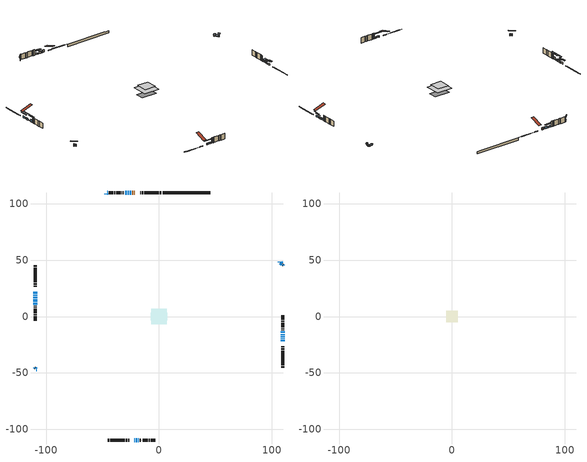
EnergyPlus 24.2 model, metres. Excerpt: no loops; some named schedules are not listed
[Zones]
conditioned space
 floor outside (Floor1 construction): -0.46,-0.46 -0.46,0.46 0.46,0.46 0.46,-0.46 z0.46
 floor outside (Floor2 construction): -0.95,-0.95 -0.95,0.95 0.95,0.95 0.95,-0.95 z0.46
 floor adiabatic (AdiabaticFloorConstruction): -7.05,-7.05 -7.05,7.05 7.05,7.05 7.05,-7.05 z2.9
 floor foundation (Slab1 construction): -7.16,-3.43 -7.16,3.43 7.16,3.43 7.16,-3.43 z-1.83
 wall outside (RimJoist1 construction): 2.21,109.85 0.61,109.85 / -45.5,-109.85 -43.9,-109.85 / -109.85,45.5 -109.85,43.9 / 109.85,-45.5 109.85,-43.9 z0.46:0.76
 wall outside (RimJoist2 construction): -0.32,109.85 -13.13,109.85 / -42.97,-109.85 -30.17,-109.85 / -109.85,42.97 -109.85,30.17 / 109.85,-42.97 109.85,-30.17 z0.46:0.76
 wall outside (RimJoist3 construction): -14.06,109.85 -15.08,109.85 / -29.24,-109.85 -28.21,-109.85 / -109.85,29.24 -109.85,28.21 / 109.85,-29.24 109.85,-28.21 z0.46:0.76
 wall outside (RimJoist4 construction): -16.01,109.85 -16.81,109.85 / -27.28,-109.85 -26.48,-109.85 / -109.85,27.28 -109.85,26.48 / 109.85,-27.28 109.85,-26.48 z0.46:0.76
 wall outside (AdiabaticWallConstruction 1): -21.29,109.85 -22.08,109.85 / -23,109.85 -23.86,109.85 z0.46:2.49
 wall outside (AdiabaticWallConstruction): 109.85,45.5 109.49,45.86 z0.46:2.16; -109.85,-45.5 -109.46,-45.9 / -46.55,108.8 -46.95,108.4 z0.46:2.37; -22.01,-109.85 -21.45,-109.85 / -45.5,109.85 -45.9,109.46 / -108.8,-46.55 -108.4,-46.95 / -109.85,17.41 -109.85,16.19 z0.46:1.83; -20.52,-109.85 -19.4,-109.85 / -109.85,22.01 -109.85,20.18 / -24.78,109.85 -26,109.85 / -28.77,109.85 -30.1,109.85 z0.46:1.98; 109.85,-22.01 109.85,-20.64 / 109.85,-18.38 109.85,-17.36 / 109.85,-16.43 109.85,-15.51 z0.46:1.68; 109.85,-19.71 109.85,-19.3 z0.46:0.87; -18.48,-109.85 -17.92,-109.85 / -109.85,19.25 -109.85,18.34 / 107.16,48.2 106.76,48.59 / -26.93,109.85 -27.85,109.85 z0.46:1.38; -109.85,15.26 -109.85,12.97 z0.46:0.97; 108.84,46.52 107.81,47.54 z0.46:0.71; 109.85,-14.59 109.85,-13.21 z0.46:2.04; -109.85,12.05 -109.85,10.62 z0.46:2.72
 wall outside (Wall1 construction): -31.02,109.85 -31.71,109.85 / -16.99,-109.85 -16.3,-109.85 / -109.85,9.69 -109.85,9.01 / 109.85,-12.28 109.85,-11.59 z0.46:5.34
 wall outside (Wall2 construction): -32.64,109.85 -32.87,109.85 / -15.37,-109.85 -15.15,-109.85 / -109.85,8.08 -109.85,7.85 / 109.85,-10.67 109.85,-10.44 z0.46:5.34
 wall outside (Wall3 construction): -33.8,109.85 -37.92,109.85 / -14.22,-109.85 -10.1,-109.85 / -109.85,6.92 -109.85,2.8 / 109.85,-9.51 109.85,-5.39 z0.46:5.34
 wall outside (Wall4 construction): -38.85,109.85 -39.7,109.85 / -9.17,-109.85 -8.31,-109.85 / -109.85,1.87 -109.85,1.02 / 109.85,-4.46 109.85,-3.61 z0.46:5.34
 wall outside (Wall5 construction): -40.63,109.85 -44.57,109.85 / -7.39,-109.85 -3.44,-109.85 / -109.85,0.09 -109.85,-3.85 / 109.85,-2.68 109.85,1.27 z0.46:5.34
 wall foundation (FoundationWall1 construction): 3.13,109.85,-1.83 3.13,109.85,0.46 41.26,109.85,0.46 41.26,109.85,0.19 45.5,109.85,0.19 45.5,109.85,-1.83
 window (WindowConstruction 19): 109.85,45.5 109.49,45.86 z0.46:2.16
 window (WindowConstruction 5): -109.85,-45.5 -109.46,-45.9 z0.46:2.37
 window (WindowConstruction 6): -22.01,-109.85 -21.45,-109.85 z0.46:1.83
 window (WindowConstruction 7): -20.52,-109.85 -19.4,-109.85 z0.46:1.98
 window (WindowConstruction 8): -109.85,22.01 -109.85,20.18 z0.46:1.98
 window (WindowConstruction 9): 109.85,-22.01 109.85,-20.64 z0.46:1.68
 window (WindowConstruction 10): 109.85,-19.71 109.85,-19.3 z0.46:0.87
 window (WindowConstruction 11): 109.85,-18.37 109.85,-17.36 z0.46:1.68
 window (WindowConstruction 12): 109.85,-16.43 109.85,-15.51 z0.46:1.68
 window (WindowConstruction 13): -24.78,109.85 -26,109.85 z0.46:1.98
 window (WindowConstruction 14): -45.5,109.85 -45.9,109.46 z0.46:1.83
 window (WindowConstruction 15): -108.8,-46.55 -108.41,-46.95 z0.46:1.83
 window (WindowConstruction 16): -18.48,-109.85 -17.92,-109.85 z0.46:1.37
 window (WindowConstruction 17): -109.85,19.25 -109.85,18.34 z0.46:1.37
 window (WindowConstruction 18): -109.85,17.41 -109.85,16.19 z0.46:1.83
 window (WindowConstruction 22): -109.85,15.26 -109.85,12.98 z0.46:0.97
 window (WindowConstruction 20): 108.84,46.52 107.81,47.54 z0.46:0.71
 window (WindowConstruction 21): 107.16,48.2 106.76,48.59 z0.46:1.37
 window (WindowConstruction): 109.85,-14.58 109.85,-13.21 z0.46:2.04
 window (WindowConstruction 1): -26.93,109.85 -27.85,109.85 z0.46:1.37
 window (WindowConstruction 2): -28.78,109.85 -30.1,109.85 z0.46:1.98
 window (WindowConstruction 3): -109.85,12.05 -109.85,10.62 z0.46:2.72
 window (WindowConstruction 4): -46.55,108.8 -46.95,108.41 z0.46:2.37
 door (Door): -21.29,109.85 -22.07,109.85 z0.46:2.49
 door (Door 1): -23,109.85 -23.85,109.85 z0.46:2.49
 ceiling adiabatic (AdiabaticFloorConstruction): 7.05,-7.05 7.05,7.05 -7.05,7.05 -7.05,-7.05 z2.9
attic - vented
 floor to conditioned space (Floor3 construction Reversed): -5.09,-5.09 -5.09,5.09 5.09,5.09 5.09,-5.09 z5.34
 roof outside (Roof1 construction): -20.36,109.85,5.34 -20.36,99.93,8.64 -17.74,99.93,8.64 -17.74,109.85,5.34; -22.94,-109.85,5.34 -22.94,-99.93,8.64 -25.55,-99.93,8.64 -25.55,-109.85,5.34; -109.85,22.94,5.34 -99.93,22.94,8.64 -99.93,25.55,8.64 -109.85,25.55,5.34; 109.85,-22.94,5.34 99.93,-22.94,8.64 99.93,-25.55,8.64 109.85,-25.55,5.34
shading: 109.17,46.18 110.18,45.18 111.9,46.9 110.89,47.91 z2.62; -107.59,-47.76 -111.72,-43.64 -112.01,-43.93 -107.88,-48.05 z5; -18.81,-109.85 -24.65,-109.85 -24.65,-110.26 -18.81,-110.26 z4.47; -16.77,-109.85 -23.16,-109.85 -23.16,-110.26 -16.77,-110.26 z4.62; -109.85,17.54 -109.85,24.65 -110.26,24.65 -110.26,17.54 z4.62; 109.85,-18 109.85,-24.65 110.26,-24.65 110.26,-18 z4.32; 109.85,-16.66 109.85,-22.35 110.26,-22.35 110.26,-16.66 z3.5; 109.85,-17.16 109.85,-18.58 110.26,-18.58 110.26,-17.16 z1.88; 109.85,-15.31 109.85,-16.63 110.26,-16.63 110.26,-15.31 z1.88; -26.2,109.85 -24.58,109.85 -24.58,110.26 -26.2,110.26 z2.19; -46.04,109.31 -45.36,109.99 -45.65,110.28 -46.33,109.61 z2.03; -108.26,-47.09 -108.94,-46.41 -109.23,-46.7 -108.55,-47.38 z2.03; -17.72,-109.85 -18.68,-109.85 -18.68,-110.26 -17.72,-110.26 z1.58; -109.85,18.14 -109.85,19.45 -110.26,19.45 -110.26,18.14 z1.58; -109.85,15.99 -109.85,17.61 -110.26,17.61 -110.26,15.99 z2.03; -109.85,7.6 -109.85,20.64 -110.26,20.64 -110.26,7.6 z6.35; 107.71,47.64 108.94,46.41 110.67,48.14 109.43,49.37 z0.86; 106.44,48.92 107.48,47.87 109.21,49.6 108.16,50.64 z1.83; 109.85,-12.91 109.85,-14.88 112.29,-14.88 112.29,-12.91 z2.33; -30.49,109.85 -24.29,109.85 -24.29,110.26 -30.49,110.26 z4.01; -32.73,109.85 -26.14,109.85 -26.14,110.26 -32.73,110.26 z4.62; -109.85,7.98 -109.85,14.69 -110.26,14.69 -110.26,7.98 z5.36; -48.81,106.54 -44.69,110.67 -44.98,110.96 -49.1,106.83 z5
[Building]
Building 1: Terrain=Suburbs
[Site:Location]
Ottawa Intl AP_ON: Latitude {deg}=45.32; Longitude {deg}=-75.67; Time Zone {hr}=-5; Elevation {m}=115; Keep Site Location Information=Yes
[Site:GroundTemperature:Shallow]
1.18808, -1.19398, -1.38475, -0.254337, 4.28362, 8.80044, 12.7163, 15.1969, 15.4076, 13.3901, 9.57408, 5.19582
[Site:WaterMainsTemperature]
Calculation Method=Schedule; Temperature Schedule=mains temperature schedule
[Material] Roughness=Rough; Thermal Absorptance=0.9
Name | Thickness {m} | Conductivity {W/m-K} | Density {kg/m3} | Specific Heat {J/kg-K} | Solar Absorptance | Visible Absorptance
asphalt or fiberglass shingles | 0.00635 | 0.162714 | 1121.4 | 1465.45 | 0.4 | 0.4
ceiling loosefill ins | 0.254 | 0.0480833 | 16.02 | 1046.75 | 0.7 | 0.7
ceiling stud and cavity | 0.1397 | 0.149692 | 65.682 | 1177.47 | 0.7 | 0.7
concrete 4.0 in. | 0.1016 | 1.803125 | 2242.8 | 837.4 | 0.7 | 0.7
concrete 8.0 in. | 0.2032 | 1.803125 | 2242.8 | 837.4 | 0.7 | 0.7
door material | 0.04445 | 0.053851 | 512.64 | 1214.23 | 0.7 | 0.7
exterior vertical ins | 0.0317108 | 0.029427 | 32.04 | 1214.23 | 0.7 | 0.7
floor covering | 0.0127 | 0.0433444 | 54.468 | 1339.84 | 0.6 | 0.6
floor rigid ins; rim joist rigid ins; wall rigid ins | 0.051816 | 0.029427 | 32.04 | 1214.23 | 0.7 | 0.7
floor rigid ins 1; wall rigid ins 1 | 0.512978 | 0.029427 | 32.04 | 1214.23 | 0.7 | 0.7
floor stud and cavity | 0.1397 | 0.0878408 | 92.3553 | 1139.71 | 0.7 | 0.7
floor stud and cavity 1 | 0.1397 | 0.0957955 | 92.3553 | 1139.71 | 0.7 | 0.7
floor stud and cavity 2 | 0.1397 | 1.75129 | 37.0049 | 1207.88 | 0.7 | 0.7
furniture material conditioned space 1 | 0.1524 | 0.115458 | 640.8 | 1214.23 | 0.6 | 0.6
gypsum board | 0.0127 | 0.160291 | 801 | 837.4 | 0.6 | 0.6
gypsum board 1 | 0.0127 | 0.160291 | 801 | 837.4 | 0.7 | 0.7
osb sheathing 0.5 in. | 0.0127 | 0.115458 | 512.64 | 1214.23 | 0.7 | 0.7
osb sheathing 0.75 in. | 0.01905 | 0.115458 | 512.64 | 1214.23 | 0.7 | 0.7
osb sheathing 2.0 in. | 0.0508 | 0.115458 | 512.64 | 1214.23 | 0.7 | 0.7
rim joist stud and cavity | 0.0508 | 0.035201 | 125.044 | 1163.47 | 0.6 | 0.6
rim joist stud and cavity 1 | 0.0508 | 0.0407728 | 125.044 | 1163.47 | 0.6 | 0.6
rim joist stud and cavity 2 | 0.0508 | 0.0458971 | 125.044 | 1163.47 | 0.6 | 0.6
rim joist stud and cavity 3 | 0.0508 | 0.035724 | 125.044 | 1163.47 | 0.6 | 0.6
wall stud and cavity | 0.1397 | 0.387032 | 139.0536 | 1170.24 | 0.7 | 0.7
wall stud and cavity 1 | 0.1397 | 0.415402 | 139.0536 | 1170.24 | 0.7 | 0.7
wall stud and cavity 2 | 0.1397 | 0.217966 | 139.0536 | 1170.24 | 0.7 | 0.7
wall stud and cavity 3 | 0.1397 | 0.22224 | 139.0536 | 1170.24 | 0.7 | 0.7
wall stud and cavity 4 | 0.1397 | 0.223492 | 139.0536 | 1170.24 | 0.7 | 0.7
wall stud and cavity 5 | 0.0889 | 0.380278 | 52.3479 | 1209.89 | 0.7 | 0.7
wall stud and cavity 6 | 0.0889 | 0.391764 | 83.0341 | 1211.67 | 0.7 | 0.7
wood siding | 0.0254 | 0.102417 | 544.68 | 1172.36 | 0.4 | 0.4
wood siding 1; wood siding 2; wood siding 3 | 0.0254 | 0.102417 | 544.68 | 1172.36 | 0.7 | 0.7
[WindowMaterial:SimpleGlazingSystem]
Name | U-Factor {W/m2-K} | Solar Heat Gain Coefficient
WindowMaterial | 2.91679 | 0.63
WindowMaterial 1 | 2.96619 | 0.55
WindowMaterial 10 | 3.006501 | 0.5
WindowMaterial 11 | 2.93609 | 0.65
WindowMaterial 12 | 2.92474 | 0.62
WindowMaterial 13 | 2.99287 | 0.52
WindowMaterial 14 | 3.003662 | 0.49
WindowMaterial 15 | 4.68776 | 0.57
WindowMaterial 16 | 4.66845 | 0.56
WindowMaterial 17 | 2.986628 | 0.6
WindowMaterial 18 | 3.26371 | 0.46
WindowMaterial 2 | 2.92076 | 0.62
WindowMaterial 3 | 2.98152 | 0.58
WindowMaterial 4 | 2.986628 | 0.54
WindowMaterial 5 | 2.97357 | 0.62
WindowMaterial 6 | 2.929848 | 0.61
WindowMaterial 7 | 2.94348 | 0.59
WindowMaterial 8 | 2.92871 | 0.61
WindowMaterial 9 | 3.05079 | 0.5
[Construction]
AdiabaticFloorConstruction: floor stud and cavity 2, floor rigid ins 1, osb sheathing 0.75 in., floor covering
AdiabaticWallConstruction: wood siding 2, wall rigid ins 1, wall stud and cavity 5, gypsum board
AdiabaticWallConstruction 1: wood siding 3, wall rigid ins 1, wall stud and cavity 5, gypsum board
Door; Door 1: door material
Floor1 construction: floor stud and cavity, floor rigid ins, osb sheathing 0.75 in., floor covering
Floor2 construction: floor stud and cavity 1, floor rigid ins, osb sheathing 0.75 in., floor covering
Floor3 construction Reversed: gypsum board, ceiling stud and cavity, ceiling loosefill ins
FoundationWall1 construction: concrete 8.0 in., gypsum board 1
furniture construction conditioned space 1: furniture material conditioned space 1
PartitionWallConstruction: gypsum board, wall stud and cavity 6, gypsum board
RimJoist1 construction: wood siding 1, rim joist rigid ins, osb sheathing 2.0 in., rim joist stud and cavity
RimJoist2 construction: wood siding 1, rim joist rigid ins, osb sheathing 2.0 in., rim joist stud and cavity 1
RimJoist3 construction: wood siding 1, rim joist rigid ins, osb sheathing 2.0 in., rim joist stud and cavity 2
RimJoist4 construction: wood siding 1, rim joist rigid ins, osb sheathing 2.0 in., rim joist stud and cavity 3
Roof1 construction: asphalt or fiberglass shingles
Slab1 construction: concrete 4.0 in.
Wall1 construction: wood siding, wall rigid ins, osb sheathing 0.5 in., wall stud and cavity, gypsum board
Wall2 construction: wood siding, wall rigid ins, osb sheathing 0.5 in., wall stud and cavity 1, gypsum board
Wall3 construction: wood siding, wall rigid ins, osb sheathing 0.5 in., wall stud and cavity 2, gypsum board
Wall4 construction: wood siding, wall rigid ins, osb sheathing 0.5 in., wall stud and cavity 3, gypsum board
Wall5 construction: wood siding, wall rigid ins, osb sheathing 0.5 in., wall stud and cavity 4, gypsum board
WindowConstruction: WindowMaterial
WindowConstruction 1; WindowConstruction 17: WindowMaterial 1
WindowConstruction 10: WindowMaterial 9
WindowConstruction 11: WindowMaterial 10
WindowConstruction 12: WindowMaterial 11
WindowConstruction 13: WindowMaterial 12
WindowConstruction 14; WindowConstruction 15: WindowMaterial 13
WindowConstruction 16: WindowMaterial 14
WindowConstruction 18; WindowConstruction 9: WindowMaterial 8
WindowConstruction 19: WindowMaterial 15
WindowConstruction 2: WindowMaterial 2
WindowConstruction 20: WindowMaterial 16
WindowConstruction 21: WindowMaterial 17
WindowConstruction 22: WindowMaterial 18
WindowConstruction 3: WindowMaterial 3
WindowConstruction 4; WindowConstruction 5: WindowMaterial 4
WindowConstruction 6: WindowMaterial 5
WindowConstruction 7: WindowMaterial 6
WindowConstruction 8: WindowMaterial 7
[Zone] Multiplier=1; Part of Total Floor Area=Yes
Name | Volume {m3}
attic - vented | 55.6405
conditioned space | 787.2
[Space]
Name | Zone | Volume {m3}
attic - vented 1 | attic - vented | 55.6405
conditioned space 1 | conditioned space | 787.2
[ZoneInfiltration:EffectiveLeakageArea]
infil attic - vented 1: Zone or Space=attic - vented 1; Schedule=Always On Discrete; Effective Air Leakage Area {cm2}=4365.47; Stack Coefficient=0.000229885; Wind Coefficient=1.02441e-05
[ZoneMixing]
whole house fan mix: Zone or Space=attic - vented; Schedule=Always On Continuous; Design Flow Rate Calculation Method=Flow/Zone; Design Flow Rate {m3/s}=0; Source Zone or Space=conditioned space
[SurfaceProperty:ExposedFoundationPerimeter]
Slab1: Exposed Perimeter Calculation Method=TotalExposedPerimeter; Total Exposed Perimeter {m}=42.367
[InternalMass] Zone or ZoneList=conditioned space; Space or SpaceList=conditioned space 1
Name | Construction | Surface Area {m2}
furniture mass conditioned space 1 | furniture construction conditioned space 1 | 120.56
partition wall mass | PartitionWallConstruction | 301.4
[Lights]
interior lighting: Zone or ZoneList or Space or SpaceList=conditioned space 1; Schedule=interior lighting schedule; Design Level Calculation Method=LightingLevel; Lighting Level {W}=343.2; Return Air Fraction=0; Fraction Radiant=0.6; Fraction Visible=0.2; Fraction Replaceable=1
[People]
occupants: Zone or ZoneList or Space or SpaceList=conditioned space 1; Number of People Schedule=occupants schedule; Number of People Calculation Method=People; Number of People=3; Fraction Radiant=0.314171; Sensible Heat Fraction=0.56303; Activity Level Schedule=occupants activity schedule; Carbon Dioxide Generation Rate {m3/s-W}=0; Enable ASHRAE 55 Comfort Warnings=No; Mean Radiant Temperature Calculation Type=EnclosureAveraged
[ElectricEquipment] Zone or ZoneList or Space or SpaceList=conditioned space 1; Design Level Calculation Method=EquipmentLevel
Name | Schedule | Design Level {W} | Fraction Latent | Fraction Radiant | Fraction Lost
clothes dryer | clothes dryer schedule | 140.772 | 0.015 | 0.081 | 0.85
clothes washer | clothes washer schedule | 32.1985 | 0.03 | 0.162 | 0.7
cooking range | cooking range schedule | 215.147 | 0.08 | 0.432 | 0.2
dishwasher | dishwasher schedule | 66.8632 | 0.3 | 0.18 | 0.4
fridge | fridge schedule | 72.9452 | 0 | 0.6 | 0
mech vent bath fan 0 | mech vent bath fan 0 schedule | 50.2 | 0 | 0 | 1
mech vent bath fan 1 | mech vent bath fan 1 schedule | 50.2 | 0 | 0 | 1
mech vent house fan | mech vent house fan schedule | 0 | 0 | 0 | 1
mech vent house fan cfis | mech vent house fan cfis schedule | 0 | 0 | 0 | 0
mech vent range fan 0 | mech vent range fan 0 schedule | 57 | 0 | 0 | 1
misc plug loads | misc plug loads schedule | 494.7 | 0.045 | 0.513 | 0.1
whole house fan | Always On Discrete | 0 | 0 | 0 | 1
[OtherEquipment] Zone or ZoneList or Space or SpaceList=conditioned space 1; Design Level Calculation Method=EquipmentLevel
Name | Fuel Type | Schedule | Design Level {W} | Fraction Latent | Fraction Radiant | Fraction Lost
clothes dryer 1 | Electricity | clothes dryer schedule | 0 | 0.015 | 0.081 | 0.85
cooking range 1 | Electricity | cooking range schedule | 0 | 0.08 | 0.432 | 0.2
general water use latent | None | general water use schedule | 62.594 | 1 | 0 | 0
general water use sensible | None | general water use schedule | -61.6891 | 0 | 0.6 | 0
mech vent house fan latent load | None | Always On Discrete | 0 | 1 | 0 | 0
mech vent house fan sensible load | None | Always On Discrete | 0 | 0 | 0 | 0
water heater energy adjustment1 | NaturalGas | Always On Discrete | 0.01 | 0 | 0 | 1
[ZoneInfiltration:DesignFlowRate] Zone or ZoneList or Space or SpaceList=conditioned space 1; Schedule=Always On Discrete; Design Flow Rate Calculation Method=Flow/Zone; Design Flow Rate {m3/s}=0
infil flow; natural vent flow; whole house fan flow
[Foundation:Kiva]
Foundation Kiva 1: Initial Indoor Air Temperature {C}=18; Wall Height Above Grade {m}=0.460004; Wall Depth Below Slab {m}=0.2032; Custom Block Material Name 1=exterior vertical ins; Custom Block Depth 1 {m}=2.28999; Custom Block X Position 1 {m}=0.2159; Custom Block Z Position 1 {m}=0
[Foundation:Kiva:Settings]
Soil Conductivity {W/m-K}=0.849921; Soil Density {kg/m3}=1842.3; Soil Specific Heat {J/kg-K}=418.7; Ground Solar Absorptivity=0.9; Ground Thermal Absorptivity=0.9; Ground Surface Roughness {m}=0.03; Far-Field Width {m}=40; Deep-Ground Boundary Condition=ZeroFlux; Deep-Ground Depth {m}=40; Minimum Cell Dimension {m}=0.2; Maximum Cell Growth Coefficient=3; Simulation Timestep=Timestep
[Exterior:Lights]
exterior lighting: Schedule=exterior lighting schedule; Design Level {W}=75.6
[Schedule:Constant]
Name | Hourly Value
Always On Continuous; mech vent house fan schedule; mech vent house fan cfis schedule; Always On Discrete | 1
occupants activity schedule | 117.228
fridge schedule | 0
[Schedule:Week:Daily]
interior lighting schedule Week Rule - Jan1-Jan27: interior lighting schedule day, interior lighting schedule day, interior lighting schedule day, interior lighting schedule day, interior lighting schedule day, interior lighting schedule day, interior lighting schedule day, interior lighting schedule default day, interior lighting schedule default day, interior lighting schedule default day, interior lighting schedule default day, interior lighting schedule default day
interior lighting schedule Week Rule - Jan28-Feb3: interior lighting schedule day, interior lighting schedule day, interior lighting schedule day, interior lighting schedule day, interior lighting schedule day 1, interior lighting schedule day 1, interior lighting schedule day 1, interior lighting schedule default day, interior lighting schedule default day, interior lighting schedule default day, interior lighting schedule default day, interior lighting schedule default day
interior lighting schedule Week Rule - Feb4-Feb24: interior lighting schedule day 1, interior lighting schedule day 1, interior lighting schedule day 1, interior lighting schedule day 1, interior lighting schedule day 1, interior lighting schedule day 1, interior lighting schedule day 1, interior lighting schedule default day, interior lighting schedule default day, interior lighting schedule default day, interior lighting schedule default day, interior lighting schedule default day
interior lighting schedule Week Rule - Feb25-Mar3: interior lighting schedule day 1, interior lighting schedule day 1, interior lighting schedule day 1, interior lighting schedule day 1, interior lighting schedule day 2, interior lighting schedule day 2, interior lighting schedule day 2, interior lighting schedule default day, interior lighting schedule default day, interior lighting schedule default day, interior lighting schedule default day, interior lighting schedule default day
interior lighting schedule Week Rule - Mar4-Mar31: interior lighting schedule day 2, interior lighting schedule day 2, interior lighting schedule day 2, interior lighting schedule day 2, interior lighting schedule day 2, interior lighting schedule day 2, interior lighting schedule day 2, interior lighting schedule default day, interior lighting schedule default day, interior lighting schedule default day, interior lighting schedule default day, interior lighting schedule default day
interior lighting schedule Week Rule - Apr1-Apr28: interior lighting schedule day 3, interior lighting schedule day 3, interior lighting schedule day 3, interior lighting schedule day 3, interior lighting schedule day 3, interior lighting schedule day 3, interior lighting schedule day 3, interior lighting schedule default day, interior lighting schedule default day, interior lighting schedule default day, interior lighting schedule default day, interior lighting schedule default day
interior lighting schedule Week Rule - Apr29-May5: interior lighting schedule day 3, interior lighting schedule day 3, interior lighting schedule day 4, interior lighting schedule day 4, interior lighting schedule day 4, interior lighting schedule day 4, interior lighting schedule day 4, interior lighting schedule default day, interior lighting schedule default day, interior lighting schedule default day, interior lighting schedule default day, interior lighting schedule default day
interior lighting schedule Week Rule - May6-May26: interior lighting schedule day 4, interior lighting schedule day 4, interior lighting schedule day 4, interior lighting schedule day 4, interior lighting schedule day 4, interior lighting schedule day 4, interior lighting schedule day 4, interior lighting schedule default day, interior lighting schedule default day, interior lighting schedule default day, interior lighting schedule default day, interior lighting schedule default day
interior lighting schedule Week Rule - May27-Jun2: interior lighting schedule day 4, interior lighting schedule day 4, interior lighting schedule day 4, interior lighting schedule day 4, interior lighting schedule day 4, interior lighting schedule day 5, interior lighting schedule day 5, interior lighting schedule default day, interior lighting schedule default day, interior lighting schedule default day, interior lighting schedule default day, interior lighting schedule default day
interior lighting schedule Week Rule - Jun3-Jun30: interior lighting schedule day 5, interior lighting schedule day 5, interior lighting schedule day 5, interior lighting schedule day 5, interior lighting schedule day 5, interior lighting schedule day 5, interior lighting schedule day 5, interior lighting schedule default day, interior lighting schedule default day, interior lighting schedule default day, interior lighting schedule default day, interior lighting schedule default day
interior lighting schedule Week Rule - Jul1-Jul28: interior lighting schedule day 6, interior lighting schedule day 6, interior lighting schedule day 6, interior lighting schedule day 6, interior lighting schedule day 6, interior lighting schedule day 6, interior lighting schedule day 6, interior lighting schedule default day, interior lighting schedule default day, interior lighting schedule default day, interior lighting schedule default day, interior lighting schedule default day
interior lighting schedule Week Rule - Jul29-Aug4: interior lighting schedule day 6, interior lighting schedule day 6, interior lighting schedule day 6, interior lighting schedule day 7, interior lighting schedule day 7, interior lighting schedule day 7, interior lighting schedule day 7, interior lighting schedule default day, interior lighting schedule default day, interior lighting schedule default day, interior lighting schedule default day, interior lighting schedule default day
interior lighting schedule Week Rule - Aug5-Aug25: interior lighting schedule day 7, interior lighting schedule day 7, interior lighting schedule day 7, interior lighting schedule day 7, interior lighting schedule day 7, interior lighting schedule day 7, interior lighting schedule day 7, interior lighting schedule default day, interior lighting schedule default day, interior lighting schedule default day, interior lighting schedule default day, interior lighting schedule default day
interior lighting schedule Week Rule - Aug26-Sep1: interior lighting schedule day 7, interior lighting schedule day 7, interior lighting schedule day 7, interior lighting schedule day 7, interior lighting schedule day 7, interior lighting schedule day 7, interior lighting schedule day 8, interior lighting schedule default day, interior lighting schedule default day, interior lighting schedule default day, interior lighting schedule default day, interior lighting schedule default day
interior lighting schedule Week Rule - Sep2-Sep29: interior lighting schedule day 8, interior lighting schedule day 8, interior lighting schedule day 8, interior lighting schedule day 8, interior lighting schedule day 8, interior lighting schedule day 8, interior lighting schedule day 8, interior lighting schedule default day, interior lighting schedule default day, interior lighting schedule default day, interior lighting schedule default day, interior lighting schedule default day
interior lighting schedule Week Rule - Sep30-Oct6: interior lighting schedule day 8, interior lighting schedule day 9, interior lighting schedule day 9, interior lighting schedule day 9, interior lighting schedule day 9, interior lighting schedule day 9, interior lighting schedule day 9, interior lighting schedule default day, interior lighting schedule default day, interior lighting schedule default day, interior lighting schedule default day, interior lighting schedule default day
interior lighting schedule Week Rule - Oct7-Oct27: interior lighting schedule day 9, interior lighting schedule day 9, interior lighting schedule day 9, interior lighting schedule day 9, interior lighting schedule day 9, interior lighting schedule day 9, interior lighting schedule day 9, interior lighting schedule default day, interior lighting schedule default day, interior lighting schedule default day, interior lighting schedule default day, interior lighting schedule default day
interior lighting schedule Week Rule - Oct28-Nov3: interior lighting schedule day 9, interior lighting schedule day 9, interior lighting schedule day 9, interior lighting schedule day 9, interior lighting schedule day 10, interior lighting schedule day 10, interior lighting schedule day 10, interior lighting schedule default day, interior lighting schedule default day, interior lighting schedule default day, interior lighting schedule default day, interior lighting schedule default day
interior lighting schedule Week Rule - Nov4-Nov24: interior lighting schedule day 10, interior lighting schedule day 10, interior lighting schedule day 10, interior lighting schedule day 10, interior lighting schedule day 10, interior lighting schedule day 10, interior lighting schedule day 10, interior lighting schedule default day, interior lighting schedule default day, interior lighting schedule default day, interior lighting schedule default day, interior lighting schedule default day
interior lighting schedule Week Rule - Nov25-Dec1: interior lighting schedule day 10, interior lighting schedule day 10, interior lighting schedule day 10, interior lighting schedule day 10, interior lighting schedule day 10, interior lighting schedule day 10, interior lighting schedule day 11, interior lighting schedule default day, interior lighting schedule default day, interior lighting schedule default day, interior lighting schedule default day, interior lighting schedule default day
interior lighting schedule Week Rule - Dec2-Dec31: interior lighting schedule day 11, interior lighting schedule day 11, interior lighting schedule day 11, interior lighting schedule day 11, interior lighting schedule day 11, interior lighting schedule day 11, interior lighting schedule day 11, interior lighting schedule default day, interior lighting schedule default day, interior lighting schedule default day, interior lighting schedule default day, interior lighting schedule default day
occupants schedule Week Rule - Jan1-Dec31: occupants schedule day, occupants schedule day, occupants schedule day, occupants schedule day, occupants schedule day, occupants schedule day, occupants schedule day, occupants schedule default day, occupants schedule default day, occupants schedule default day, occupants schedule default day, occupants schedule default day
clothes dryer schedule Week Rule - Jan1-Dec31: clothes dryer schedule day, clothes dryer schedule day, clothes dryer schedule day, clothes dryer schedule day, clothes dryer schedule day, clothes dryer schedule day, clothes dryer schedule day, clothes dryer schedule default day, clothes dryer schedule default day, clothes dryer schedule default day, clothes dryer schedule default day, clothes dryer schedule default day
clothes washer schedule Week Rule - Jan1-Dec31: clothes washer schedule day, clothes washer schedule day, clothes washer schedule day, clothes washer schedule day, clothes washer schedule day, clothes washer schedule day, clothes washer schedule day, clothes washer schedule default day, clothes washer schedule default day, clothes washer schedule default day, clothes washer schedule default day, clothes washer schedule default day
cooking range schedule Week Rule - Jan1-Dec31: cooking range schedule day, cooking range schedule day, cooking range schedule day, cooking range schedule day, cooking range schedule day, cooking range schedule day, cooking range schedule day, cooking range schedule default day, cooking range schedule default day, cooking range schedule default day, cooking range schedule default day, cooking range schedule default day
dishwasher schedule Week Rule - Jan1-Dec31: dishwasher schedule day, dishwasher schedule day, dishwasher schedule day, dishwasher schedule day, dishwasher schedule day, dishwasher schedule day, dishwasher schedule day, dishwasher schedule default day, dishwasher schedule default day, dishwasher schedule default day, dishwasher schedule default day, dishwasher schedule default day
mech vent bath fan 0 schedule Week Rule - Jan1-Dec31: mech vent bath fan 0 schedule day, mech vent bath fan 0 schedule day, mech vent bath fan 0 schedule day, mech vent bath fan 0 schedule day, mech vent bath fan 0 schedule day, mech vent bath fan 0 schedule day, mech vent bath fan 0 schedule day, mech vent bath fan 0 schedule default day, mech vent bath fan 0 schedule default day, mech vent bath fan 0 schedule default day, mech vent bath fan 0 schedule default day, mech vent bath fan 0 schedule default day
mech vent bath fan 1 schedule Week Rule - Jan1-Dec31: mech vent bath fan 1 schedule day, mech vent bath fan 1 schedule day, mech vent bath fan 1 schedule day, mech vent bath fan 1 schedule day, mech vent bath fan 1 schedule day, mech vent bath fan 1 schedule day, mech vent bath fan 1 schedule day, mech vent bath fan 1 schedule default day, mech vent bath fan 1 schedule default day, mech vent bath fan 1 schedule default day, mech vent bath fan 1 schedule default day, mech vent bath fan 1 schedule default day
mech vent range fan 0 schedule Week Rule - Jan1-Dec31: mech vent range fan 0 schedule day, mech vent range fan 0 schedule day, mech vent range fan 0 schedule day, mech vent range fan 0 schedule day, mech vent range fan 0 schedule day, mech vent range fan 0 schedule day, mech vent range fan 0 schedule day, mech vent range fan 0 schedule default day, mech vent range fan 0 schedule default day, mech vent range fan 0 schedule default day, mech vent range fan 0 schedule default day, mech vent range fan 0 schedule default day
misc plug loads schedule Week Rule - Jan1-Dec31: misc plug loads schedule day, misc plug loads schedule day, misc plug loads schedule day, misc plug loads schedule day, misc plug loads schedule day, misc plug loads schedule day, misc plug loads schedule day, misc plug loads schedule default day, misc plug loads schedule default day, misc plug loads schedule default day, misc plug loads schedule default day, misc plug loads schedule default day
general water use schedule Week Rule - Jan1-Dec31: general water use schedule day, general water use schedule day, general water use schedule day, general water use schedule day, general water use schedule day, general water use schedule day, general water use schedule day, general water use schedule default day, general water use schedule default day, general water use schedule default day, general water use schedule default day, general water use schedule default day
exterior lighting schedule Week Rule - Jan1-Jan27: exterior lighting schedule day, exterior lighting schedule day, exterior lighting schedule day, exterior lighting schedule day, exterior lighting schedule day, exterior lighting schedule day, exterior lighting schedule day, exterior lighting schedule default day, exterior lighting schedule default day, exterior lighting schedule default day, exterior lighting schedule default day, exterior lighting schedule default day
[Schedule:Year]
interior lighting schedule: interior lighting schedule Week Rule - Jan1-Jan27, 1, 1, 1, 27, interior lighting schedule Week Rule - Jan28-Feb3, 1, 28, 2, 3, interior lighting schedule Week Rule - Feb4-Feb24, 2, 4, 2, 24, interior lighting schedule Week Rule - Feb25-Mar3, 2, 25, 3, 3, interior lighting schedule Week Rule - Mar4-Mar31, 3, 4, 3, 31, interior lighting schedule Week Rule - Apr1-Apr28, 4, 1, 4, 28, interior lighting schedule Week Rule - Apr29-May5, 4, 29, 5, 5, interior lighting schedule Week Rule - May6-May26, 5, 6, 5, 26, interior lighting schedule Week Rule - May27-Jun2, 5, 27, 6, 2, interior lighting schedule Week Rule - Jun3-Jun30, 6, 3, 6, 30, interior lighting schedule Week Rule - Jul1-Jul28, 7, 1, 7, 28, interior lighting schedule Week Rule - Jul29-Aug4, 7, 29, 8, 4, interior lighting schedule Week Rule - Aug5-Aug25, 8, 5, 8, 25, interior lighting schedule Week Rule - Aug26-Sep1, 8, 26, 9, 1, interior lighting schedule Week Rule - Sep2-Sep29, 9, 2, 9, 29, interior lighting schedule Week Rule - Sep30-Oct6, 9, 30, 10, 6, interior lighting schedule Week Rule - Oct7-Oct27, 10, 7, 10, 27, interior lighting schedule Week Rule - Oct28-Nov3, 10, 28, 11, 3, interior lighting schedule Week Rule - Nov4-Nov24, 11, 4, 11, 24, interior lighting schedule Week Rule - Nov25-Dec1, 11, 25, 12, 1, interior lighting schedule Week Rule - Dec2-Dec31, 12, 2, 12, 31
occupants schedule: occupants schedule Week Rule - Jan1-Dec31, 1, 1, 12, 31
clothes dryer schedule: clothes dryer schedule Week Rule - Jan1-Dec31, 1, 1, 12, 31
clothes washer schedule: clothes washer schedule Week Rule - Jan1-Dec31, 1, 1, 12, 31
cooking range schedule: cooking range schedule Week Rule - Jan1-Dec31, 1, 1, 12, 31
dishwasher schedule: dishwasher schedule Week Rule - Jan1-Dec31, 1, 1, 12, 31
mech vent bath fan 0 schedule: mech vent bath fan 0 schedule Week Rule - Jan1-Dec31, 1, 1, 12, 31
mech vent bath fan 1 schedule: mech vent bath fan 1 schedule Week Rule - Jan1-Dec31, 1, 1, 12, 31
mech vent range fan 0 schedule: mech vent range fan 0 schedule Week Rule - Jan1-Dec31, 1, 1, 12, 31
misc plug loads schedule: misc plug loads schedule Week Rule - Jan1-Dec31, 1, 1, 12, 31
general water use schedule: general water use schedule Week Rule - Jan1-Dec31, 1, 1, 12, 31
exterior lighting schedule: exterior lighting schedule Week Rule - Jan1-Jan27, 1, 1, 1, 27, exterior lighting schedule Week Rule - Jan28-Feb3, 1, 28, 2, 3, exterior lighting schedule Week Rule - Feb4-Feb24, 2, 4, 2, 24, exterior lighting schedule Week Rule - Feb25-Mar3, 2, 25, 3, 3, exterior lighting schedule Week Rule - Mar4-Mar31, 3, 4, 3, 31, exterior lighting schedule Week Rule - Apr1-Apr28, 4, 1, 4, 28, exterior lighting schedule Week Rule - Apr29-May5, 4, 29, 5, 5, exterior lighting schedule Week Rule - May6-May26, 5, 6, 5, 26, exterior lighting schedule Week Rule - May27-Jun2, 5, 27, 6, 2, exterior lighting schedule Week Rule - Jun3-Jun30, 6, 3, 6, 30, exterior lighting schedule Week Rule - Jul1-Jul28, 7, 1, 7, 28, exterior lighting schedule Week Rule - Jul29-Aug4, 7, 29, 8, 4, exterior lighting schedule Week Rule - Aug5-Aug25, 8, 5, 8, 25, exterior lighting schedule Week Rule - Aug26-Sep1, 8, 26, 9, 1, exterior lighting schedule Week Rule - Sep2-Sep29, 9, 2, 9, 29, exterior lighting schedule Week Rule - Sep30-Oct6, 9, 30, 10, 6, exterior lighting schedule Week Rule - Oct7-Oct27, 10, 7, 10, 27, exterior lighting schedule Week Rule - Oct28-Nov3, 10, 28, 11, 3, exterior lighting schedule Week Rule - Nov4-Nov24, 11, 4, 11, 24, exterior lighting schedule Week Rule - Nov25-Dec1, 11, 25, 12, 1, exterior lighting schedule Week Rule - Dec2-Dec31, 12, 2, 12, 31
[Schedule:Compact]
mains temperature schedule: Through: 01/01, For: AllDays, Until: 24:00, 5.98056, Through: 01/02, For: AllDays, Until: 24:00, 5.90111, Through: 01/03, For: AllDays, Until: 24:00, 5.82222, Through: 01/04, For: AllDays, Until: 24:00, 5.74556, Through: 01/05, For: AllDays, Until: 24:00, 5.66944, Through: 01/06, For: AllDays, Until: 24:00, 5.595, Through: 01/07, For: AllDays, Until: 24:00, 5.52222, Through: 01/08, For: AllDays, Until: 24:00, 5.45, Through: 01/09, For: AllDays, Until: 24:00, 5.38, Through: 01/10, For: AllDays, Until: 24:00, 5.31111, Through: 01/11, For: AllDays, Until: 24:00, 5.24333, Through: 01/12, For: AllDays, Until: 24:00, 5.17778, Through: 01/13, For: AllDays, Until: 24:00, 5.11333, Through: 01/14, For: AllDays, Until: 24:00, 5.05, Through: 01/15, For: AllDays, Until: 24:00, 4.98833, Through: 01/16, For: AllDays, Until: 24:00, 4.92889, Through: 01/17, For: AllDays, Until: 24:00, 4.87, Through: 01/18, For: AllDays, Until: 24:00, 4.81333, Through: 01/19, For: AllDays, Until: 24:00, 4.75833, Through: 01/20, For: AllDays, Until: 24:00, 4.70444, Through: 01/21, For: AllDays, Until: 24:00, 4.65278, Through: 01/22, For: AllDays, Until: 24:00, 4.60222, Through: 01/23, For: AllDays, Until: 24:00, 4.55333, Through: 01/24, For: AllDays, Until: 24:00, 4.50667, Through: 01/25, For: AllDays, Until: 24:00, 4.46111, Through: 01/26, For: AllDays, Until: 24:00, 4.41722, Through: 01/27, For: AllDays, Until: 24:00, 4.37556, Through: 01/28, For: AllDays, Until: 24:00, 4.335, Through: 01/29, For: AllDays, Until: 24:00, 4.29667, Through: 01/30, For: AllDays, Until: 24:00, 4.26, Through: 01/31, For: AllDays, Until: 24:00, 4.225, Through: 02/01, For: AllDays, Until: 24:00, 4.19167, Through: 02/02, For: AllDays, Until: 24:00, 4.16, Through: 02/03, For: AllDays, Until: 24:00, 4.13056, Through: 02/04, For: AllDays, Until: 24:00, 4.10278, Through: 02/05, For: AllDays, Until: 24:00, 4.07667, Through: 02/06, For: AllDays, Until: 24:00, 4.05222, Through: 02/07, For: AllDays, Until: 24:00, 4.03, Through: 02/08, For: AllDays, Until: 24:00, 4.00889, Through: 02/09, For: AllDays, Until: 24:00, 3.99056, Through: 02/10, For: AllDays, Until: 24:00, 3.97333, Through: 02/11, For: AllDays, Until: 24:00, 3.95833, Through: 02/12, For: AllDays, Until: 24:00, 3.945, Through: 02/13, For: AllDays, Until: 24:00, 3.93333, Through: 02/14, For: AllDays, Until: 24:00, 3.92389, Through: 02/15, For: AllDays, Until: 24:00, 3.91611, Through: 02/16, For: AllDays, Until: 24:00, 3.91, Through: 02/17, For: AllDays, Until: 24:00, 3.90611, Through: 02/18, For: AllDays, Until: 24:00, 3.90389, Through: 02/19, For: AllDays, Until: 24:00, 3.90389, Through: 02/20, For: AllDays, Until: 24:00, 3.905, Through: 02/21, For: AllDays, Until: 24:00, 3.90889, Through: 02/22, For: AllDays, Until: 24:00, 3.91389, Through: 02/23, For: AllDays, Until: 24:00, 3.92111, Through: 02/24, For: AllDays, Until: 24:00, 3.93, Through: 02/25, For: AllDays, Until: 24:00, 3.94056, Through: 02/26, For: AllDays, Until: 24:00, 3.95333, Through: 02/27, For: AllDays, Until: 24:00, 3.96778, Through: 02/28, For: AllDays, Until: 24:00, 3.98444, Through: 03/01, For: AllDays, Until: 24:00, 4.00278, Through: 03/02, For: AllDays, Until: 24:00, 4.02278, Through: 03/03, For: AllDays, Until: 24:00, 4.04444, Through: 03/04, For: AllDays, Until: 24:00, 4.06833, Through: 03/05, For: AllDays, Until: 24:00, 4.09389, Through: 03/06, For: AllDays, Until: 24:00, 4.12111, Through: 03/07, For: AllDays, Until: 24:00, 4.15, Through: 03/08, For: AllDays, Until: 24:00, 4.18111, Through: 03/09, For: AllDays, Until: 24:00, 4.21333, Through: 03/10, For: AllDays, Until: 24:00, 4.24778, Through: 03/11, For: AllDays, Until: 24:00, 4.28389, Through: 03/12, For: AllDays, Until: 24:00, 4.32222, Through: 03/13, For: AllDays, Until: 24:00, 4.36167, Through: 03/14, For: AllDays, Until: 24:00, 4.40333, Through: 03/15, For: AllDays, Until: 24:00, 4.44611, Through: 03/16, For: AllDays, Until: 24:00, 4.49111, Through: 03/17, For: AllDays, Until: 24:00, 4.53722, Through: 03/18, For: AllDays, Until: 24:00, 4.58556, Through: 03/19, For: AllDays, Until: 24:00, 4.63556, Through: 03/20, For: AllDays, Until: 24:00, 4.68667, Through: 03/21, For: AllDays, Until: 24:00, 4.74, Through: 03/22, For: AllDays, Until: 24:00, 4.79444, Through: 03/23, For: AllDays, Until: 24:00, 4.85111, Through: 03/24, For: AllDays, Until: 24:00, 4.90889, Through: 03/25, For: AllDays, Until: 24:00, 4.96833, Through: 03/26, For: AllDays, Until: 24:00, 5.02944, Through: 03/27, For: AllDays, Until: 24:00, 5.09167, Through: 03/28, For: AllDays, Until: 24:00, 5.15556, Through: 03/29, For: AllDays, Until: 24:00, 5.22111, Through: 03/30, For: AllDays, Until: 24:00, 5.28833, Through: 03/31, For: AllDays, Until: 24:00, 5.35667, Through: 04/01, For: AllDays, Until: 24:00, 5.42667, Through: 04/02, For: AllDays, Until: 24:00, 5.49778, Through: 04/03, For: AllDays, Until: 24:00, 5.57056, Through: 04/04, For: AllDays, Until: 24:00, 5.64444, Through: 04/05, For: AllDays, Until: 24:00, 5.71944, Through: 04/06, For: AllDays, Until: 24:00, 5.79611, Through: 04/07, For: AllDays, Until: 24:00, 5.87444, Through: 04/08, For: AllDays, Until: 24:00, 5.95389, Through: 04/09, For: AllDays, Until: 24:00, 6.03389, Through: 04/10, For: AllDays, Until: 24:00, 6.11611, Through: 04/11, For: AllDays, Until: 24:00, 6.19889, Through: 04/12, For: AllDays, Until: 24:00, 6.28278, Through: 04/13, For: AllDays, Until: 24:00, 6.36833, Through: 04/14, For: AllDays, Until: 24:00, 6.45444, Through: 04/15, For: AllDays, Until: 24:00, 6.54222, Through: 04/16, For: AllDays, Until: 24:00, 6.63056, Through: 04/17, For: AllDays, Until: 24:00, 6.72056, Through: 04/18, For: AllDays, Until: 24:00, 6.81111, Through: 04/19, For: AllDays, Until: 24:00, 6.90278, Through: 04/20, For: AllDays, Until: 24:00, 6.99556, Through: 04/21, For: AllDays, Until: 24:00, 7.08889, Through: 04/22, For: AllDays, Until: 24:00, 7.18333, Through: 04/23, For: AllDays, Until: 24:00, 7.27889, Through: 04/24, For: AllDays, Until: 24:00, 7.375, Through: 04/25, For: AllDays, Until: 24:00, 7.47222, Through: 04/26, For: AllDays, Until: 24:00, 7.57, Through: 04/27, For: AllDays, Until: 24:00, 7.66889, Through: 04/28, For: AllDays, Until: 24:00, 7.76833, Through: 04/29, For: AllDays, Until: 24:00, 7.86833, Through: 04/30, For: AllDays, Until: 24:00, 7.96889, Through: 05/01, For: AllDays, Until: 24:00, 8.07056, Through: 05/02, For: AllDays, Until: 24:00, 8.17278, Through: 05/03, For: AllDays, Until: 24:00, 8.275, Through: 05/04, For: AllDays, Until: 24:00, 8.37833, Through: 05/05, For: AllDays, Until: 24:00, 8.48222, Through: 05/06, For: AllDays, Until: 24:00, 8.58667, Through: 05/07, For: AllDays, Until: 24:00, 8.69111, Through: 05/08, For: AllDays, Until: 24:00, 8.79667, Through: 05/09, For: AllDays, Until: 24:00, 8.90222, Through: 05/10, For: AllDays, Until: 24:00, 9.00833, Through: 05/11, For: AllDays, Until: 24:00, 9.11444, Through: 05/12, For: AllDays, Until: 24:00, 9.22111, Through: 05/13, For: AllDays, Until: 24:00, 9.32778, Through: 05/14, For: AllDays, Until: 24:00, 9.435, Through: 05/15, For: AllDays, Until: 24:00, 9.54278, Through: 05/16, For: AllDays, Until: 24:00, 9.65, Through: 05/17, For: AllDays, Until: 24:00, 9.75778, Through: 05/18, For: AllDays, Until: 24:00, 9.86611, Through: 05/19, For: AllDays, Until: 24:00, 9.97389, Through: 05/20, For: AllDays, Until: 24:00, 10.0822, Through: 05/21, For: AllDays, Until: 24:00, 10.19, Through: 05/22, For: AllDays, Until: 24:00, 10.2983, Through: 05/23, For: AllDays, Until: 24:00, 10.4061, Through: 05/24, For: AllDays, Until: 24:00, 10.5139, Through: 05/25, For: AllDays, Until: 24:00, 10.6222, Through: 05/26, For: AllDays, Until: 24:00, 10.73, Through: 05/27, For: AllDays, Until: 24:00, 10.8372, Through: 05/28, For: AllDays, Until: 24:00, 10.945, Through: 05/29, For: AllDays, Until: 24:00, 11.0517, Through: 05/30, For: AllDays, Until: 24:00, 11.1589, Through: 05/31, For: AllDays, Until: 24:00, 11.2656, Through: 06/01, For: AllDays, Until: 24:00, 11.3717, Through: 06/02, For: AllDays, Until: 24:00, 11.4778, Through: 06/03, For: AllDays, Until: 24:00, 11.5833, Through: 06/04, For: AllDays, Until: 24:00, 11.6883, Through: 06/05, For: AllDays, Until: 24:00, 11.7933, Through: 06/06, For: AllDays, Until: 24:00, 11.8972, Through: 06/07, For: AllDays, Until: 24:00, 12.0011, Through: 06/08, For: AllDays, Until: 24:00, 12.1044, Through: 06/09, For: AllDays, Until: 24:00, 12.2067, Through: 06/10, For: AllDays, Until: 24:00, 12.3089, Through: 06/11, For: AllDays, Until: 24:00, 12.4106, Through: 06/12, For: AllDays, Until: 24:00, 12.5111, Through: 06/13, For: AllDays, Until: 24:00, 12.6111, Through: 06/14, For: AllDays, Until: 24:00, 12.7106, Through: 06/15, For: AllDays, Until: 24:00, 12.8089, Through: 06/16, For: AllDays, Until: 24:00, 12.9067, Through: 06/17, For: AllDays, Until: 24:00, 13.0039, Through: 06/18, For: AllDays, Until: 24:00, 13.1, Through: 06/19, For: AllDays, Until: 24:00, 13.195, Through: 06/20, For: AllDays, Until: 24:00, 13.2894, Through: 06/21, For: AllDays, Until: 24:00, 13.3833, Through: 06/22, For: AllDays, Until: 24:00, 13.4756, Through: 06/23, For: AllDays, Until: 24:00, 13.5672, Through: 06/24, For: AllDays, Until: 24:00, 13.6578, Through: 06/25, For: AllDays, Until: 24:00, 13.7472, Through: 06/26, For: AllDays, Until: 24:00, 13.8356, Through: 06/27, For: AllDays, Until: 24:00, 13.9233, Through: 06/28, For: AllDays, Until: 24:00, 14.0094, Through: 06/29, For: AllDays, Until: 24:00, 14.0944, Through: 06/30, For: AllDays, Until: 24:00, 14.1789, Through: 07/01, For: AllDays, Until: 24:00, 14.2617, Through: 07/02, For: AllDays, Until: 24:00, 14.3433, Through: 07/03, For: AllDays, Until: 24:00, 14.4233, Through: 07/04, For: AllDays, Until: 24:00, 14.5028, Through: 07/05, For: AllDays, Until: 24:00, 14.5806, Through: 07/06, For: AllDays, Until: 24:00, 14.6567, Through: 07/07, For: AllDays, Until: 24:00, 14.7322, Through: 07/08, For: AllDays, Until: 24:00, 14.8061, Through: 07/09, For: AllDays, Until: 24:00, 14.8783, Through: 07/10, For: AllDays, Until: 24:00, 14.9494, Through: 07/11, For: AllDays, Until: 24:00, 15.0194, Through: 07/12, For: AllDays, Until: 24:00, 15.0878, Through: 07/13, For: AllDays, Until: 24:00, 15.1544, Through: 07/14, For: AllDays, Until: 24:00, 15.22, Through: 07/15, For: AllDays, Until: 24:00, 15.2833, Through: 07/16, For: AllDays, Until: 24:00, 15.3461, Through: 07/17, For: AllDays, Until: 24:00, 15.4067, Through: 07/18, For: AllDays, Until: 24:00, 15.4661, Through: 07/19, For: AllDays, Until: 24:00, 15.5239, Through: 07/20, For: AllDays, Until: 24:00, 15.58, Through: 07/21, For: AllDays, Until: 24:00, 15.6344, Through: 07/22, For: AllDays, Until: 24:00, 15.6872, Through: 07/23, For: AllDays, Until: 24:00, 15.7383, Through: 07/24, For: AllDays, Until: 24:00, 15.7883, Through: 07/25, For: AllDays, Until: 24:00, 15.8361, Through: 07/26, For: AllDays, Until: 24:00, 15.8822, Through: 07/27, For: AllDays, Until: 24:00, 15.9272, Through: 07/28, For: AllDays, Until: 24:00, 15.97, Through: 07/29, For: AllDays, Until: 24:00, 16.0111, Through: 07/30, For: AllDays, Until: 24:00, 16.0506, Through: 07/31, For: AllDays, Until: 24:00, 16.0883, Through: 08/01, For: AllDays, Until: 24:00, 16.1244, Through: 08/02, For: AllDays, Until: 24:00, 16.1583, Through: 08/03, For: AllDays, Until: 24:00, 16.1911, Through: 08/04, For: AllDays, Until: 24:00, 16.2217, Through: 08/05, For: AllDays, Until: 24:00, 16.2506, Through: 08/06, For: AllDays, Until: 24:00, 16.2778, Through: 08/07, For: AllDays, Until: 24:00, 16.3028, Through: 08/08, For: AllDays, Until: 24:00, 16.3267, Through: 08/09, For: AllDays, Until: 24:00, 16.3483, Through: 08/10, For: AllDays, Until: 24:00, 16.3678, Through: 08/11, For: AllDays, Until: 24:00, 16.3861, Through: 08/12, For: AllDays, Until: 24:00, 16.4022, Through: 08/13, For: AllDays, Until: 24:00, 16.4167, Through: 08/14, For: AllDays, Until: 24:00, 16.4289, Through: 08/15, For: AllDays, Until: 24:00, 16.4394, Through: 08/16, For: AllDays, Until: 24:00, 16.4483, Through: 08/17, For: AllDays, Until: 24:00, 16.455, Through: 08/18, For: AllDays, Until: 24:00, 16.4606, Through: 08/19, For: AllDays, Until: 24:00, 16.4633, Through: 08/20, For: AllDays, Until: 24:00, 16.465, Through: 08/21, For: AllDays, Until: 24:00, 16.4644, Through: 08/22, For: AllDays, Until: 24:00, 16.4622, Through: 08/23, For: AllDays, Until: 24:00, 16.4578, Through: 08/24, For: AllDays, Until: 24:00, 16.4517, Through: 08/25, For: AllDays, Until: 24:00, 16.4439, Through: 08/26, For: AllDays, Until: 24:00, 16.4339, Through: 08/27, For: AllDays, Until: 24:00, 16.4222, Through: 08/28, For: AllDays, Until: 24:00, 16.4089, Through: 08/29, For: AllDays, Until: 24:00, 16.3933, Through: 08/30, For: AllDays, Until: 24:00, 16.3761, Through: 08/31, For: AllDays, Until: 24:00, 16.3572, Through: 09/01, For: AllDays, Until: 24:00, 16.3361, Through: 09/02, For: AllDays, Until: 24:00, 16.3139, Through: 09/03, For: AllDays, Until: 24:00, 16.2894, Through: 09/04, For: AllDays, Until: 24:00, 16.2628, Through: 09/05, For: AllDays, Until: 24:00, 16.235, Through: 09/06, For: AllDays, Until: 24:00, 16.205, Through: 09/07, For: AllDays, Until: 24:00, 16.1733, Through: 09/08, For: AllDays, Until: 24:00, 16.14, Through: 09/09, For: AllDays, Until: 24:00, 16.1044, Through: 09/10, For: AllDays, Until: 24:00, 16.0678, Through: 09/11, For: AllDays, Until: 24:00, 16.0289, Through: 09/12, For: AllDays, Until: 24:00, 15.9889, Through: 09/13, For: AllDays, Until: 24:00, 15.9467, Through: 09/14, For: AllDays, Until: 24:00, 15.9028, Through: 09/15, For: AllDays, Until: 24:00, 15.8572, Through: 09/16, For: AllDays, Until: 24:00, 15.81, Through: 09/17, For: AllDays, Until: 24:00, 15.7611, Through: 09/18, For: AllDays, Until: 24:00, 15.7106, Through: 09/19, For: AllDays, Until: 24:00, 15.6583, Through: 09/20, For: AllDays, Until: 24:00, 15.6044, Through: 09/21, For: AllDays, Until: 24:00, 15.5489, Through: 09/22, For: AllDays, Until: 24:00, 15.4922, Through: 09/23, For: AllDays, Until: 24:00, 15.4333, Through: 09/24, For: AllDays, Until: 24:00, 15.3733, Through: 09/25, For: AllDays, Until: 24:00, 15.3117, Through: 09/26, For: AllDays, Until: 24:00, 15.2483, Through: 09/27, For: AllDays, Until: 24:00, 15.1839, Through: 09/28, For: AllDays, Until: 24:00, 15.1178, Through: 09/29, For: AllDays, Until: 24:00, 15.05, Through: 09/30, For: AllDays, Until: 24:00, 14.9811, Through: 10/01, For: AllDays, Until: 24:00, 14.9106, Through: 10/02, For: AllDays, Until: 24:00, 14.8389, Through: 10/03, For: AllDays, Until: 24:00, 14.7656, Through: 10/04, For: AllDays, Until: 24:00, 14.6906, Through: 10/05, For: AllDays, Until: 24:00, 14.615, Through: 10/06, For: AllDays, Until: 24:00, 14.5378, Through: 10/07, For: AllDays, Until: 24:00, 14.4589, Through: 10/08, For: AllDays, Until: 24:00, 14.3794, Through: 10/09, For: AllDays, Until: 24:00, 14.2983, Through: 10/10, For: AllDays, Until: 24:00, 14.2161, Through: 10/11, For: AllDays, Until: 24:00, 14.1322, Through: 10/12, For: AllDays, Until: 24:00, 14.0478, Through: 10/13, For: AllDays, Until: 24:00, 13.9622, Through: 10/14, For: AllDays, Until: 24:00, 13.875, Through: 10/15, For: AllDays, Until: 24:00, 13.7872, Through: 10/16, For: AllDays, Until: 24:00, 13.6983, Through: 10/17, For: AllDays, Until: 24:00, 13.6078, Through: 10/18, For: AllDays, Until: 24:00, 13.5167, Through: 10/19, For: AllDays, Until: 24:00, 13.425, Through: 10/20, For: AllDays, Until: 24:00, 13.3317, Through: 10/21, For: AllDays, Until: 24:00, 13.2378, Through: 10/22, For: AllDays, Until: 24:00, 13.1428, Through: 10/23, For: AllDays, Until: 24:00, 13.0472, Through: 10/24, For: AllDays, Until: 24:00, 12.9506, Through: 10/25, For: AllDays, Until: 24:00, 12.8528, Through: 10/26, For: AllDays, Until: 24:00, 12.755, Through: 10/27, For: AllDays, Until: 24:00, 12.6556, Through: 10/28, For: AllDays, Until: 24:00, 12.5561, Through: 10/29, For: AllDays, Until: 24:00, 12.4556, Through: 10/30, For: AllDays, Until: 24:00, 12.3544, Through: 10/31, For: AllDays, Until: 24:00, 12.2528, Through: 11/01, For: AllDays, Until: 24:00, 12.1506, Through: 11/02, For: AllDays, Until: 24:00, 12.0472, Through: 11/03, For: AllDays, Until: 24:00, 11.9439, Through: 11/04, For: AllDays, Until: 24:00, 11.84, Through: 11/05, For: AllDays, Until: 24:00, 11.7356, Through: 11/06, For: AllDays, Until: 24:00, 11.6306, Through: 11/07, For: AllDays, Until: 24:00, 11.525, Through: 11/08, For: AllDays, Until: 24:00, 11.4194, Through: 11/09, For: AllDays, Until: 24:00, 11.3133, Through: 11/10, For: AllDays, Until: 24:00, 11.2067, Through: 11/11, For: AllDays, Until: 24:00, 11.1, Through: 11/12, For: AllDays, Until: 24:00, 10.9928, Through: 11/13, For: AllDays, Until: 24:00, 10.8856, Through: 11/14, For: AllDays, Until: 24:00, 10.7778, Through: 11/15, For: AllDays, Until: 24:00, 10.6706, Through: 11/16, For: AllDays, Until: 24:00, 10.5628, Through: 11/17, For: AllDays, Until: 24:00, 10.4544, Through: 11/18, For: AllDays, Until: 24:00, 10.3467, Through: 11/19, For: AllDays, Until: 24:00, 10.2383, Through: 11/20, For: AllDays, Until: 24:00, 10.1306, Through: 11/21, For: AllDays, Until: 24:00, 10.0222, Through: 11/22, For: AllDays, Until: 24:00, 9.91444, Through: 11/23, For: AllDays, Until: 24:00, 9.80667, Through: 11/24, For: AllDays, Until: 24:00, 9.69833, Through: 11/25, For: AllDays, Until: 24:00, 9.59111, Through: 11/26, For: AllDays, Until: 24:00, 9.48333, Through: 11/27, For: AllDays, Until: 24:00, 9.37611, Through: 11/28, For: AllDays, Until: 24:00, 9.26889, Through: 11/29, For: AllDays, Until: 24:00, 9.16222, Through: 11/30, For: AllDays, Until: 24:00, 9.05556, Through: 12/01, For: AllDays, Until: 24:00, 8.94944, Through: 12/02, For: AllDays, Until: 24:00, 8.84389, Through: 12/03, For: AllDays, Until: 24:00, 8.73833, Through: 12/04, For: AllDays, Until: 24:00, 8.63333, Through: 12/05, For: AllDays, Until: 24:00, 8.52889, Through: 12/06, For: AllDays, Until: 24:00, 8.425, Through: 12/07, For: AllDays, Until: 24:00, 8.32167, Through: 12/08, For: AllDays, Until: 24:00, 8.21833, Through: 12/09, For: AllDays, Until: 24:00, 8.11611, Through: 12/10, For: AllDays, Until: 24:00, 8.01444, Through: 12/11, For: AllDays, Until: 24:00, 7.91333, Through: 12/12, For: AllDays, Until: 24:00, 7.81278, Through: 12/13, For: AllDays, Until: 24:00, 7.71333, Through: 12/14, For: AllDays, Until: 24:00, 7.61389, Through: 12/15, For: AllDays, Until: 24:00, 7.51611, Through: 12/16, For: AllDays, Until: 24:00, 7.41833, Through: 12/17, For: AllDays, Until: 24:00, 7.32167, Through: 12/18, For: AllDays, Until: 24:00, 7.22611, Through: 12/19, For: AllDays, Until: 24:00, 7.13111, Through: 12/20, For: AllDays, Until: 24:00, 7.03722, Through: 12/21, For: AllDays, Until: 24:00, 6.94389, Through: 12/22, For: AllDays, Until: 24:00, 6.85222, Through: 12/23, For: AllDays, Until: 24:00, 6.76111, Through: 12/24, For: AllDays, Until: 24:00, 6.67056, Through: 12/25, For: AllDays, Until: 24:00, 6.58167, Through: 12/26, For: AllDays, Until: 24:00, 6.49389, Through: 12/27, For: AllDays, Until: 24:00, 6.40667, Through: 12/28, For: AllDays, Until: 24:00, 6.32111, Through: 12/29, For: AllDays, Until: 24:00, 6.23611, Through: 12/30, For: AllDays, Until: 24:00, 6.15278, Through: 12/31, For: AllDays, Until: 24:00, 6.07056
